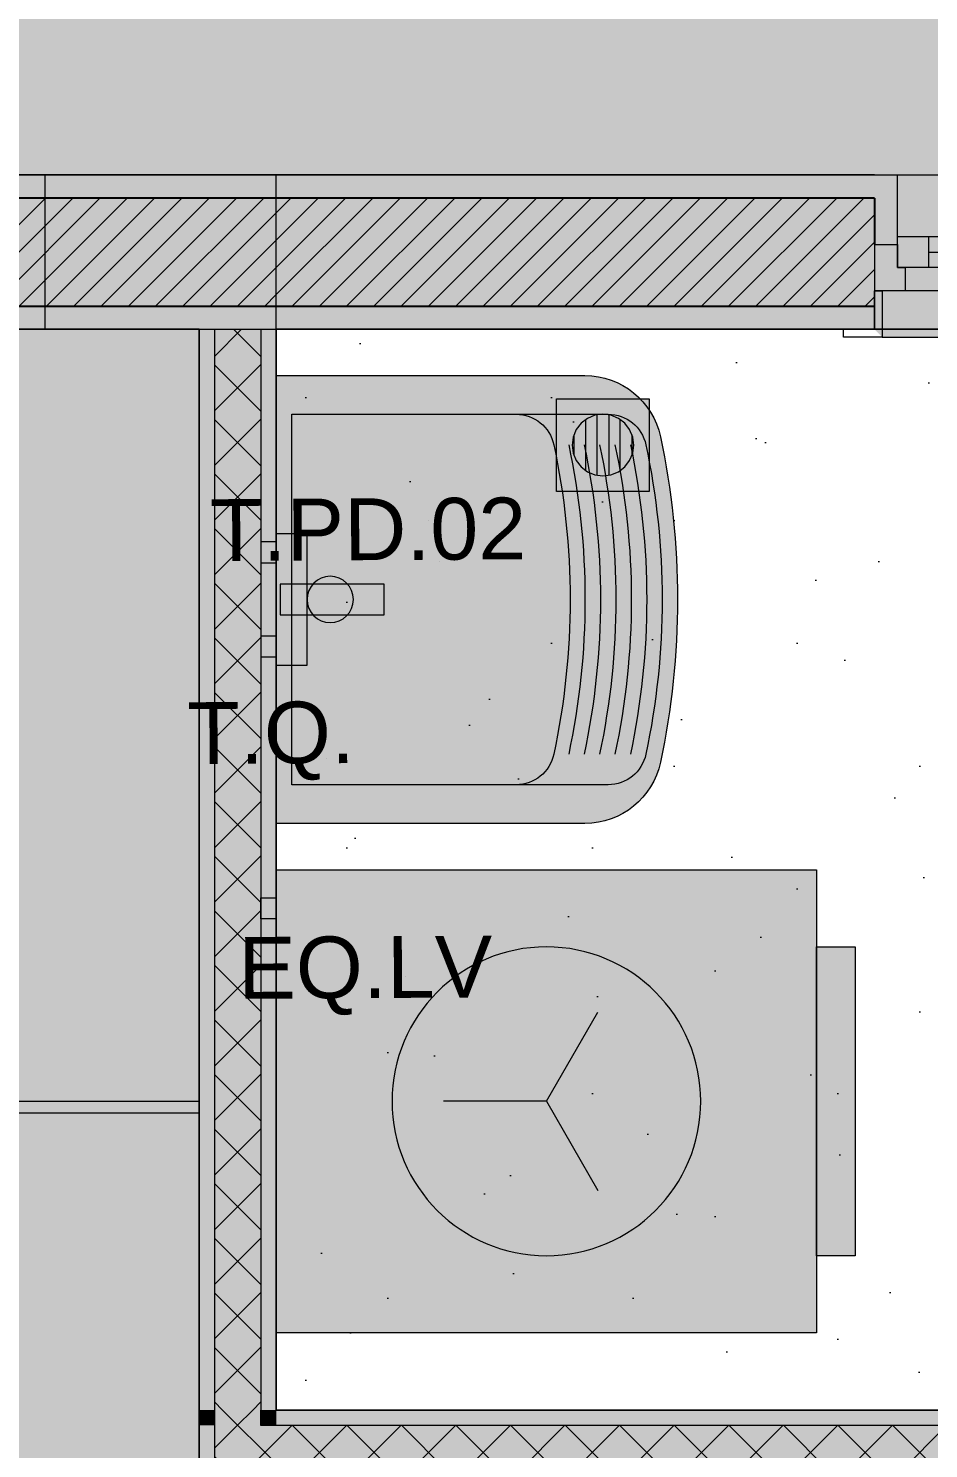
# Model space of a CAD drawing. Header units: metres. Extents: x -77 to 21.6, y -70.6 to -27.7.
# Drawn here: x -59.385 to -58.219, y -48.75 to -46.91 of the extents above; entities that cross this region are included whole.
import ezdxf

# ---------------------------------------------------------------- set-up
doc = ezdxf.new("R2010")
doc.units = ezdxf.units.M
doc.header["$MEASUREMENT"] = 0
doc.linetypes.add('Dashed', pattern=[0.07, 0.045, -0.025])
for name, color, linetype in [('Concreto moldado in loco_Pilares.IFC Model', 7, 'Continuous'), ('EQUIPAMENTOS.ARQ', 7, 'Continuous'), ('Janelas Archicad', 7, 'Continuous'), ('LOUCAS-METAIS.ARQ', 7, 'Continuous'), ('NOTAS BANCADAS', 7, 'Continuous'), ('PAREDE CONSTRUIR', 7, 'Continuous')]:
    doc.layers.add(name, color=color, linetype=linetype)
for name, color, linetype, lineweight in [('Concreto moldado in loco_Pilares.IFC Model_Caneta_No__241', 7, 'Continuous', 13), ('Concreto moldado in loco_Pilares.IFC Model_Caneta_No__4', 7, 'Continuous', 20), ('Janelas Archicad_Caneta_No__10', 7, 'Continuous', 5), ('Janelas Archicad_Caneta_No__241', 7, 'Continuous', 13), ('LAJES.EST_Caneta_No__96', 252, 'Continuous', 0), ('MOBILIÁRIO_Caneta_No__96', 252, 'Continuous', 0), ('NOTAS BANCADAS_Caneta_No__99', 7, 'Continuous', 20), ('PAREDE CONSTRUIR_Caneta_No__241', 7, 'Continuous', 13), ('PAREDE CONSTRUIR_Caneta_No__3', 7, 'Continuous', 25), ('PAREDE CONSTRUIR_Caneta_No__83', 84, 'Continuous', 0), ('RALO_Caneta_No__96', 252, 'Continuous', 0)]:
    doc.layers.add(name, color=color, linetype=linetype, lineweight=lineweight)
for name, color, linetype, lineweight, true_color in [('EQUIPAMENTOS.ARQ_Caneta_No__13', 7, 'Continuous', 0, 0xaaaaaa), ('EQUIPAMENTOS.ARQ_Caneta_No__19', 7, 'Continuous', 0, 0xe9e9e9), ('Janelas Archicad_Caneta_No__9', 7, 'Continuous', 5, 0x020202), ('LAJES.EST_Caneta_No__18', 7, 'Continuous', 0, 0xdfdfdf), ('LAJES.EST_Caneta_No__254', 7, 'Continuous', 0, 0xd1c9ad), ('LOUCAS-METAIS.ARQ_Caneta_No__13', 7, 'Continuous', 0, 0xaaaaaa), ('LOUCAS-METAIS.ARQ_Caneta_No__18', 7, 'Continuous', 0, 0xdfdfdf), ('MOBILIÁRIO_Caneta_No__19', 7, 'Continuous', 0, 0xe9e9e9), ('RALO_Caneta_No__19', 7, 'Continuous', 0, 0xe9e9e9), ('ZONA_Caneta_No__56', 7, 'Continuous', 0, 0xffe495)]:
    doc.layers.add(name, color=color, linetype=linetype, lineweight=lineweight, true_color=true_color)
doc.styles.add('GENERATED_STYLE_1', font='arial.ttf')
pattern_1 = [(45, (0, 0.5), (-0.159099, 0.159099), [0, -0.15, 0, -0.225]), (110, (0.5, 0.5), (0.21143084, 0.07695453), [0, -0.11, 0, -0.19])]
pattern_2 = [(45, (0, 0), (-0.03535534, 0.03535534), []), (135, (0, 0), (0.03535534, 0.03535534), [])]
pattern_3 = [(45, (0, 0), (-0.0176776695, 0.0176776695), [])]

# ---------------------------------------------------------------- blocks, each defined once
blk = doc.blocks.new('Horizontal Multi-Sash Window 26_2')
at = {"layer": 'Janelas Archicad', "linetype": 'Continuous', "lineweight": 0, "true_color": 0xffffff}
for points in [[(-0.4, 0), (-0.4, -0.06), (-0.36, -0.06), (-0.36, -0.03), (-0.37, -0.03), (-0.37, 0)], [(-0.37, 0.01), (-0.37, -0.03), (-0.33, -0.03), (-0.33, 0.01)], [(0.33, 0.01), (-0.33, 0.01), (-0.33, -0.03), (-0.36, -0.03), (-0.36, -0.06), (0.36, -0.06), (0.36, -0.03), (0.33, -0.03)], [(0.33, -0.03), (0.33, 0.01), (-0.33, 0.01), (-0.33, -0.03)], [(0.37, -0.03), (0.37, 0.01), (0.33, 0.01), (0.33, -0.03)], [(0.4, -0.06), (0.4, 0), (0.37, 0), (0.37, -0.03), (0.36, -0.03), (0.36, -0.06)], [(-0.4, -0.06), (-0.4, -0.11), (-0.39, -0.12), (0.39, -0.12), (0.4, -0.11), (0.4, -0.06)]]:
    blk.add_hatch(color=7, dxfattribs=at).paths.add_polyline_path(points)
at = {"layer": 'Janelas Archicad_Caneta_No__10', "color": 7, "linetype": 'Continuous', "lineweight": 5}
for p, q in [((-0.4, -0.11), (-0.4, -0.06)), ((-0.4, -0.06), (-0.39, -0.06)), ((-0.39, -0.06), (-0.39, -0.11)), ((0.39, -0.11), (0.39, -0.06)), ((0.39, -0.06), (0.4, -0.06)), ((0.4, -0.06), (0.4, -0.11)), ((-0.44, -0.12), (-0.44, -0.11)), ((-0.44, -0.11), (-0.39, -0.11)), ((-0.39, -0.11), (-0.4, -0.11)), ((-0.39, -0.11), (-0.39, -0.12)), ((0.4, -0.11), (0.39, -0.11)), ((0.39, -0.11), (0.44, -0.11)), ((0.39, -0.12), (0.39, -0.11)), ((0.44, -0.11), (0.44, -0.12)), ((-0.39, -0.12), (-0.44, -0.12)), ((0.44, -0.12), (0.39, -0.12))]:
    blk.add_line(p, q, dxfattribs=at)
at = {"layer": 'Janelas Archicad_Caneta_No__241', "color": 7, "linetype": 'Continuous', "lineweight": 13}
for p, q in [((-0.4, 0.09), (-0.37, 0.09)), ((-0.37, 0), (-0.37, 0.09)), ((0.4, 0.09), (0.37, 0.09)), ((0.37, 0), (0.37, 0.09)), ((-0.4, 0), (-0.4, -0.06)), ((0.4, 0), (0.4, -0.06)), ((-0.4, -0.06), (-0.4, -0.08)), ((0.4, -0.06), (0.4, -0.08)), ((-0.4, -0.08), (-0.4, -0.11)), ((0.4, -0.08), (0.4, -0.11)), ((-0.44, -0.11), (-0.4, -0.11)), ((0.4, -0.11), (0.44, -0.11))]:
    blk.add_line(p, q, dxfattribs=at)
at = {"layer": 'Janelas Archicad_Caneta_No__9', "color": 18, "linetype": 'Continuous', "lineweight": 5, "true_color": 0x020202}
for p, q in [((-0.37, 0.09), (0.37, 0.09)), ((-0.4, 0), (-0.37, 0)), ((-0.37, 0.01), (-0.33, 0.01)), ((-0.37, -0.03), (-0.37, 0.01)), ((-0.37, 0), (-0.37, -0.03)), ((-0.33, 0.01), (0.33, 0.01)), ((-0.33, 0.01), (-0.33, -0.03)), ((-0.33, 0.01), (0.33, 0.01)), ((0.33, -0.03), (0.33, 0.01)), ((0.33, 0.01), (0.37, 0.01)), ((0.37, 0.01), (0.37, -0.03)), ((0.37, -0.03), (0.37, 0)), ((0.37, 0), (0.4, 0)), ((-0.33, -0.01), (0.33, -0.01)), ((-0.37, -0.03), (-0.36, -0.03)), ((-0.33, -0.03), (-0.37, -0.03)), ((-0.36, -0.03), (-0.36, -0.06)), ((0.33, -0.03), (-0.33, -0.03)), ((0.37, -0.03), (0.33, -0.03)), ((0.36, -0.06), (0.36, -0.03)), ((0.36, -0.03), (0.37, -0.03)), ((-0.36, -0.06), (-0.4, -0.06)), ((0.36, -0.06), (-0.36, -0.06)), ((0.4, -0.06), (0.36, -0.06)), ((-0.39, -0.12), (0.39, -0.12))]:
    blk.add_line(p, q, dxfattribs=at)
at = {"layer": 'Janelas Archicad_Caneta_No__9', "color": 18, "linetype": 'Dashed', "lineweight": 5, "true_color": 0x020202}
blk.add_line((-0.4, -0.11), (0.4, -0.11), dxfattribs=at)
blk = doc.blocks.new('Washer 26')
at = {"layer": 'EQUIPAMENTOS.ARQ_Caneta_No__19', "linetype": 'Continuous', "lineweight": 0, "true_color": 0xe9e9e9}
for points in [[(-0.2635, 0), (-0.2365, 0), (-0.2365, 0.02), (-0.2635, 0.02)], [(-0.2635, 0), (-0.2365, 0), (-0.2365, 0.02), (-0.2635, 0.02)], [(-0.3, 0), (-0.3, -0.7), (0.3, -0.7), (0.3, 0)], [(-0.2, -0.7), (-0.2, -0.75), (0.2, -0.75), (0.2, -0.7)]]:
    blk.add_hatch(color=254, dxfattribs=at).paths.add_polyline_path(points)
at = {"layer": 'EQUIPAMENTOS.ARQ_Caneta_No__13', "color": 253, "linetype": 'Continuous', "lineweight": 0, "true_color": 0xaaaaaa}
for q in [(0, -0.2167), (-0.1155, -0.4167), (0.1155, -0.4167)]:
    blk.add_line((0, -0.35), q, dxfattribs=at)
at = {"layer": 'EQUIPAMENTOS.ARQ_Caneta_No__13', "color": 253, "linetype": 'Continuous', "lineweight": 0, "true_color": 0xaaaaaa, "flags": 128}
for points in [[(-0.2635, 0), (-0.2365, 0), (-0.2365, 0.02), (-0.2635, 0.02)], [(-0.2635, 0), (-0.2365, 0), (-0.2365, 0.02), (-0.2635, 0.02)], [(-0.3, 0), (-0.3, -0.7), (0.3, -0.7), (0.3, 0)], [(-0.2, -0.7), (-0.2, -0.75), (0.2, -0.75), (0.2, -0.7)]]:
    blk.add_lwpolyline(points, close=True, dxfattribs=at)
at = {"layer": 'EQUIPAMENTOS.ARQ_Caneta_No__13', "color": 253, "linetype": 'Continuous', "lineweight": 0, "true_color": 0xaaaaaa}
blk.add_circle((0, -0.35), 0.2, dxfattribs=at)
blk = doc.blocks.new('Tanque de Lavar Roupa(2)(1)')
at = {"layer": 'LOUCAS-METAIS.ARQ_Caneta_No__18', "linetype": 'Continuous', "lineweight": 0, "true_color": 0xdfdfdf}
blk.add_hatch(color=254, dxfattribs=at).paths.add_polyline_path([(-0.29, 0), (-0.29, -0.4, 0.35403), (-0.2108, -0.4978, 0.052487), (0, -0.52, 0.052487), (0.2108, -0.4978, 0.35403), (0.29, -0.4), (0.29, 0)])
at = {"layer": 'LOUCAS-METAIS.ARQ_Caneta_No__13', "color": 253, "linetype": 'Continuous', "lineweight": 0, "true_color": 0xaaaaaa}
for p, q in [((-0.24, -0.02), (-0.24, -0.43)), ((0.24, -0.02), (-0.24, -0.02)), ((0.24, -0.43), (0.24, -0.02))]:
    blk.add_line(p, q, dxfattribs=at)
at = {"layer": 'LOUCAS-METAIS.ARQ_Caneta_No__13', "color": 253, "linetype": 'Continuous', "lineweight": 0, "true_color": 0xaaaaaa, "flags": 128}
blk.add_lwpolyline([(-0.29, 0), (-0.29, -0.4, 0.35403), (-0.2108, -0.4978, 0.052487), (0, -0.52, 0.052487), (0.2108, -0.4978, 0.35403), (0.29, -0.4), (0.29, 0)], format="xyb", close=True, dxfattribs=at)
at = {"layer": 'LOUCAS-METAIS.ARQ_Caneta_No__13', "color": 253, "linetype": 'Continuous', "lineweight": 0, "true_color": 0xaaaaaa}
blk.add_circle((0, -0.07), 0.03, dxfattribs=at)
for centre, radius, start, end in [((-0.19, -0.3107), 0.05, 180, 257.982), ((0.19, -0.3107), 0.05, 282.018, 0), ((0, 0.5818), 0.9625, 257.982, 270), ((0, 0.5818), 0.9625, 270, 282.018), ((0, 0.5625), 0.9625, 257.982, 270), ((0, 0.5625), 0.9625, 270, 282.018), ((0, 0.5425), 0.9625, 257.982, 270), ((0, 0.5425), 0.9625, 270, 282.018), ((0, 0.5225), 0.9625, 257.982, 270), ((0, 0.5225), 0.9625, 270, 282.018), ((-0.19, -0.43), 0.05, 180, 257.982), ((0, 0.5025), 0.9625, 257.982, 270), ((0, 0.5025), 0.9625, 270, 282.018), ((0.19, -0.43), 0.05, 282.018, 0), ((0, 0.4825), 0.9625, 257.982, 270), ((0, 0.4825), 0.9625, 270, 282.018), ((0, 0.4625), 0.9625, 257.982, 270), ((0, 0.4625), 0.9625, 270, 282.018)]:
    blk.add_arc(centre, radius, start, end, dxfattribs=at)
blk = doc.blocks.new('Wall Mounted Tap 26')
at = {"layer": 'LOUCAS-METAIS.ARQ_Caneta_No__13', "color": 253, "linetype": 'Continuous', "lineweight": 0, "true_color": 0xaaaaaa, "flags": 128}
for points in [[(-0.0745, 0), (-0.0475, 0), (-0.0475, 0.02), (-0.0745, 0.02)], [(0.0475, 0), (0.0745, 0), (0.0745, 0.02), (0.0475, 0.02)], [(-0.085, -0.04), (0.085, -0.04), (0.085, 0), (-0.085, 0)], [(-0.02, -0.14), (0.02, -0.14), (0.02, -0.005), (-0.02, -0.005)]]:
    blk.add_lwpolyline(points, close=True, dxfattribs=at)
blk = doc.blocks.new('Office Desk Rect 26[85]_6', base_point=(-60.564, -48.9006))
at = {"layer": 'MOBILIÁRIO_Caneta_No__19', "linetype": 'Continuous', "lineweight": 0, "true_color": 0xe9e9e9}
blk.add_hatch(color=254, dxfattribs=at).paths.add_polyline_path([(-60.564, -48.9006), (-59.164, -48.9006), (-59.164, -48.3006), (-60.564, -48.3006)])
at = {"layer": 'MOBILIÁRIO_Caneta_No__96', "color": 252, "linetype": 'Continuous', "lineweight": 0}
for p, q in [((-59.164, -48.3156), (-59.564, -48.3156)), ((-59.564, -48.3156), (-59.564, -48.9006))]:
    blk.add_line(p, q, dxfattribs=at)
at = {"layer": 'MOBILIÁRIO_Caneta_No__96', "color": 252, "linetype": 'Continuous', "lineweight": 0, "flags": 128}
blk.add_lwpolyline([(-60.564, -48.9006), (-59.164, -48.9006), (-59.164, -48.3006), (-60.564, -48.3006)], close=True, dxfattribs=at)
blk = doc.blocks.new('Rectangular Floor Drain 26')
at = {"layer": 'RALO_Caneta_No__19', "linetype": 'Continuous', "lineweight": 0, "true_color": 0xe9e9e9}
h = blk.add_hatch(color=254, dxfattribs=at)
h.paths.add_polyline_path([(-0.06, 0.06), (-0.06, -0.06), (0.06, -0.06), (0.06, 0.06)])
h.paths.add_polyline_path([(0.04, 0), (0.0386, -0.0104), (0.0346, -0.02), (0.0283, -0.0283), (0.02, -0.0346), (0.0104, -0.0386), (0, -0.04), (-0.0104, -0.0386), (-0.02, -0.0346), (-0.0283, -0.0283), (-0.0346, -0.02), (-0.0386, -0.0104), (-0.04, 0), (-0.0386, 0.0104), (-0.0346, 0.02), (-0.0283, 0.0283), (-0.02, 0.0346), (-0.0104, 0.0386), (0, 0.04), (0.0104, 0.0386), (0.02, 0.0346), (0.0283, 0.0283), (0.0346, 0.02), (0.0386, 0.0104)], flags=0)
for points in [[(-0.0283, 0.0283), (-0.0327, 0.0225), (0.0327, 0.0225), (0.0283, 0.0283), (0.02, 0.0346), (0.0131, 0.0375), (-0.0131, 0.0375), (-0.02, 0.0346)], [(-0.0131, 0.0375), (0.0131, 0.0375), (0.0104, 0.0386), (0, 0.04), (-0.0104, 0.0386)], [(-0.0386, 0.0104), (-0.039, 0.0075), (0.039, 0.0075), (0.0386, 0.0104), (0.0346, 0.02), (0.0327, 0.0225), (-0.0327, 0.0225), (-0.0346, 0.02)], [(-0.039, 0.0075), (-0.04, 0), (-0.039, -0.0075), (0.039, -0.0075), (0.04, 0), (0.039, 0.0075)], [(-0.039, -0.0075), (-0.0386, -0.0104), (-0.0346, -0.02), (-0.0327, -0.0225), (0.0327, -0.0225), (0.0346, -0.02), (0.0386, -0.0104), (0.039, -0.0075)], [(-0.0327, -0.0225), (-0.0283, -0.0283), (-0.02, -0.0346), (-0.0131, -0.0375), (0.0131, -0.0375), (0.02, -0.0346), (0.0283, -0.0283), (0.0327, -0.0225)], [(0.0131, -0.0375), (-0.0131, -0.0375), (-0.0104, -0.0386), (0, -0.04), (0.0104, -0.0386)]]:
    blk.add_hatch(color=254, dxfattribs=at).paths.add_polyline_path(points)
at = {"layer": 'RALO_Caneta_No__96', "color": 252, "linetype": 'Continuous', "lineweight": 0}
for p, q in [((-0.06, 0.06), (-0.06, -0.06)), ((0.06, 0.06), (-0.06, 0.06)), ((0.06, -0.06), (0.06, 0.06)), ((-0.02, 0.0346), (-0.0104, 0.0386)), ((0.0131, 0.0375), (-0.0131, 0.0375)), ((-0.0104, 0.0386), (0, 0.04)), ((0, 0.04), (0.0104, 0.0386)), ((0.0104, 0.0386), (0.02, 0.0346)), ((-0.0386, 0.0104), (-0.0346, 0.02)), ((-0.0346, 0.02), (-0.0283, 0.0283)), ((-0.0327, 0.0225), (0.0327, 0.0225)), ((-0.0283, 0.0283), (-0.02, 0.0346)), ((0.02, 0.0346), (0.0283, 0.0283)), ((0.0283, 0.0283), (0.0346, 0.02)), ((0.0346, 0.02), (0.0386, 0.0104)), ((-0.04, 0), (-0.0386, 0.0104)), ((-0.0386, -0.0104), (-0.04, 0)), ((0.039, 0.0075), (-0.039, 0.0075)), ((0.0386, 0.0104), (0.04, 0)), ((0.04, 0), (0.0386, -0.0104)), ((-0.039, -0.0075), (0.039, -0.0075)), ((-0.0346, -0.02), (-0.0386, -0.0104)), ((0.0386, -0.0104), (0.0346, -0.02)), ((-0.0283, -0.0283), (-0.0346, -0.02)), ((0.0327, -0.0225), (-0.0327, -0.0225)), ((-0.02, -0.0346), (-0.0283, -0.0283)), ((-0.0104, -0.0386), (-0.02, -0.0346)), ((0.02, -0.0346), (0.0104, -0.0386)), ((0.0283, -0.0283), (0.02, -0.0346)), ((0.0346, -0.02), (0.0283, -0.0283)), ((-0.0131, -0.0375), (0.0131, -0.0375)), ((0, -0.04), (-0.0104, -0.0386)), ((0.0104, -0.0386), (0, -0.04)), ((-0.06, -0.06), (0.06, -0.06))]:
    blk.add_line(p, q, dxfattribs=at)
blk = doc.blocks.new('Label_21_6', base_point=(-59.064, -47.7584))
at = {"layer": 'NOTAS BANCADAS_Caneta_No__99', "color": 7, "lineweight": 20, "insert": (-58.9583, -47.7821), "char_height": 0.08, "attachment_point": 2, "rotation": 0.323, "style": 'GENERATED_STYLE_1'}
blk.add_mtext('\\A1;{\\pqc;\\pt0,99;\\fArial|b0|i0|c0|p0;\\W1.000000;T.Q.\\fArial|b0|i0|c0|p0;\\W1.000000;\\A1{\\H.66x;\\S^  ;}\\fArial|b0|i0|c0|p0;\\W1.000000;\\fArial|b0|i0|c0|p0;\\W1.000000;\\A1{\\H.66x;\\S^  ;}\\fArial|b0|i0|c0|p0;\\W1.000000;\\fArial|b0|i0|c0|p0;\\W1.000000;\\fArial|b0|i0|c0|p0;\\W1.000000;\\fArial|b0|i0|c0|p0;\\W1.000000;\\fArial|b0|i0|c0|p0;\\W1.000000;\\fArial|b0|i0|c0|p0;\\W1.000000;\\fArial|b0|i0|c0|p0;\\W1.000000;\\A1{\\H.66x;\\S^  ;}\\fArial|b0|i0|c0|p0;\\W1.000000;\\fArial|b0|i0|c0|p0;\\W1.000000;\\A1{\\H.66x;\\S^  ;}\\fArial|b0|i0|c0|p0;\\W1.000000;\\fArial|b0|i0|c0|p0;\\W1.000000;\\fArial|b0|i0|c0|p0;\\W1.000000;\\fArial|b0|i0|c0|p0;\\W1.000000;\\fArial|b0|i0|c0|p0;\\W1.000000;\\fArial|b0|i0|c0|p0;\\W1.000000;\\fArial|b0|i0|c0|p0;\\W1.000000;\\A1{\\H.66x;\\S^  ;}\\fArial|b0|i0|c0|p0;\\W1.000000;\\fArial|b0|i0|c0|p0;\\W1.000000;\\A1{\\H.66x;\\S^  ;}\\fArial|b0|i0|c0|p0;\\W1.000000;\\fArial|b0|i0|c0|p0;\\W1.000000;\\fArial|b0|i0|c0|p0;\\W1.000000;\\fArial|b0|i0|c0|p0;\\W1.000000;\\fArial|b0|i0|c0|p0;\\W1.000000;\\fArial|b0|i0|c0|p0;\\W1.000000;\\fArial|b0|i0|c0|p0;\\W1.000000;\\A1{\\H.66x;\\S^  ;}\\fArial|b0|i0|c0|p0;\\W1.000000;\\fArial|b0|i0|c0|p0;\\W1.000000;\\A1{\\H.66x;\\S^  ;}\\fArial|b0|i0|c0|p0;\\W1.000000;\\fArial|b0|i0|c0|p0;\\W1.000000;\\fArial|b0|i0|c0|p0;\\W1.000000;\\fArial|b0|i0|c0|p0;\\W1.000000;\\fArial|b0|i0|c0|p0;\\W1.000000;\\fArial|b0|i0|c0|p0;\\W1.000000;\\fArial|b0|i0|c0|p0;\\W1.000000;\\A1{\\H.66x;\\S^  ;}\\fArial|b0|i0|c0|p0;\\W1.000000;\\fArial|b0|i0|c0|p0;\\W1.000000;\\A1{\\H.66x;\\S^  ;}\\fArial|b0|i0|c0|p0;\\W1.000000;\\fArial|b0|i0|c0|p0;\\W1.000000;\\fArial|b0|i0|c0|p0;\\W1.000000;\\fArial|b0|i0|c0|p0;\\W1.000000;\\fArial|b0|i0|c0|p0;\\W1.000000;\\fArial|b0|i0|c0|p0;\\W1.000000;\\fArial|b0|i0|c0|p0;\\W1.000000;\\A1{\\H.66x;\\S^  ;}\\fArial|b0|i0|c0|p0;\\W1.000000;}', dxfattribs=at)
blk = doc.blocks.new('Label_22_6', base_point=(-59.0329, -47.4954))
at = {"layer": 'NOTAS BANCADAS_Caneta_No__99', "color": 7, "lineweight": 20, "insert": (-58.8326, -47.5186), "char_height": 0.08, "attachment_point": 2, "rotation": 0.323, "style": 'GENERATED_STYLE_1'}
blk.add_mtext('\\A1;{\\pqc;\\pt0,99;\\fArial|b0|i0|c0|p0;\\W1.000000;T.PD.02\\fArial|b0|i0|c0|p0;\\W1.000000;\\A1{\\H.66x;\\S^  ;}\\fArial|b0|i0|c0|p0;\\W1.000000;\\fArial|b0|i0|c0|p0;\\W1.000000;\\A1{\\H.66x;\\S^  ;}\\fArial|b0|i0|c0|p0;\\W1.000000;\\fArial|b0|i0|c0|p0;\\W1.000000;\\fArial|b0|i0|c0|p0;\\W1.000000;\\fArial|b0|i0|c0|p0;\\W1.000000;\\fArial|b0|i0|c0|p0;\\W1.000000;\\fArial|b0|i0|c0|p0;\\W1.000000;\\fArial|b0|i0|c0|p0;\\W1.000000;\\A1{\\H.66x;\\S^  ;}\\fArial|b0|i0|c0|p0;\\W1.000000;\\fArial|b0|i0|c0|p0;\\W1.000000;\\A1{\\H.66x;\\S^  ;}\\fArial|b0|i0|c0|p0;\\W1.000000;\\fArial|b0|i0|c0|p0;\\W1.000000;\\fArial|b0|i0|c0|p0;\\W1.000000;\\fArial|b0|i0|c0|p0;\\W1.000000;\\fArial|b0|i0|c0|p0;\\W1.000000;\\fArial|b0|i0|c0|p0;\\W1.000000;\\fArial|b0|i0|c0|p0;\\W1.000000;\\A1{\\H.66x;\\S^  ;}\\fArial|b0|i0|c0|p0;\\W1.000000;\\fArial|b0|i0|c0|p0;\\W1.000000;\\A1{\\H.66x;\\S^  ;}\\fArial|b0|i0|c0|p0;\\W1.000000;\\fArial|b0|i0|c0|p0;\\W1.000000;\\fArial|b0|i0|c0|p0;\\W1.000000;\\fArial|b0|i0|c0|p0;\\W1.000000;\\fArial|b0|i0|c0|p0;\\W1.000000;\\fArial|b0|i0|c0|p0;\\W1.000000;\\fArial|b0|i0|c0|p0;\\W1.000000;\\A1{\\H.66x;\\S^  ;}\\fArial|b0|i0|c0|p0;\\W1.000000;\\fArial|b0|i0|c0|p0;\\W1.000000;\\A1{\\H.66x;\\S^  ;}\\fArial|b0|i0|c0|p0;\\W1.000000;\\fArial|b0|i0|c0|p0;\\W1.000000;\\fArial|b0|i0|c0|p0;\\W1.000000;\\fArial|b0|i0|c0|p0;\\W1.000000;\\fArial|b0|i0|c0|p0;\\W1.000000;\\fArial|b0|i0|c0|p0;\\W1.000000;\\fArial|b0|i0|c0|p0;\\W1.000000;\\A1{\\H.66x;\\S^  ;}\\fArial|b0|i0|c0|p0;\\W1.000000;\\fArial|b0|i0|c0|p0;\\W1.000000;\\A1{\\H.66x;\\S^  ;}\\fArial|b0|i0|c0|p0;\\W1.000000;\\fArial|b0|i0|c0|p0;\\W1.000000;\\fArial|b0|i0|c0|p0;\\W1.000000;\\fArial|b0|i0|c0|p0;\\W1.000000;\\fArial|b0|i0|c0|p0;\\W1.000000;\\fArial|b0|i0|c0|p0;\\W1.000000;\\fArial|b0|i0|c0|p0;\\W1.000000;\\A1{\\H.66x;\\S^  ;}\\fArial|b0|i0|c0|p0;\\W1.000000;}', dxfattribs=at)
blk = doc.blocks.new('Label_127_6', base_point=(-58.9989, -48.0624))
at = {"layer": 'NOTAS BANCADAS_Caneta_No__99', "color": 7, "lineweight": 20, "insert": (-58.8362, -48.0859), "char_height": 0.08, "attachment_point": 2, "rotation": 0.323, "style": 'GENERATED_STYLE_1'}
blk.add_mtext('\\A1;{\\pqc;\\pt0,99;\\fArial|b0|i0|c0|p0;\\W1.000000;EQ.LV\\fArial|b0|i0|c0|p0;\\W1.000000;\\A1{\\H.66x;\\S^  ;}\\fArial|b0|i0|c0|p0;\\W1.000000;\\fArial|b0|i0|c0|p0;\\W1.000000;\\A1{\\H.66x;\\S^  ;}\\fArial|b0|i0|c0|p0;\\W1.000000;\\fArial|b0|i0|c0|p0;\\W1.000000;\\fArial|b0|i0|c0|p0;\\W1.000000;\\fArial|b0|i0|c0|p0;\\W1.000000;\\fArial|b0|i0|c0|p0;\\W1.000000;\\fArial|b0|i0|c0|p0;\\W1.000000;\\fArial|b0|i0|c0|p0;\\W1.000000;\\A1{\\H.66x;\\S^  ;}\\fArial|b0|i0|c0|p0;\\W1.000000;\\fArial|b0|i0|c0|p0;\\W1.000000;\\A1{\\H.66x;\\S^  ;}\\fArial|b0|i0|c0|p0;\\W1.000000;\\fArial|b0|i0|c0|p0;\\W1.000000;\\fArial|b0|i0|c0|p0;\\W1.000000;\\fArial|b0|i0|c0|p0;\\W1.000000;\\fArial|b0|i0|c0|p0;\\W1.000000;\\fArial|b0|i0|c0|p0;\\W1.000000;\\fArial|b0|i0|c0|p0;\\W1.000000;\\A1{\\H.66x;\\S^  ;}\\fArial|b0|i0|c0|p0;\\W1.000000;\\fArial|b0|i0|c0|p0;\\W1.000000;\\A1{\\H.66x;\\S^  ;}\\fArial|b0|i0|c0|p0;\\W1.000000;\\fArial|b0|i0|c0|p0;\\W1.000000;\\fArial|b0|i0|c0|p0;\\W1.000000;\\fArial|b0|i0|c0|p0;\\W1.000000;\\fArial|b0|i0|c0|p0;\\W1.000000;\\fArial|b0|i0|c0|p0;\\W1.000000;\\fArial|b0|i0|c0|p0;\\W1.000000;\\A1{\\H.66x;\\S^  ;}\\fArial|b0|i0|c0|p0;\\W1.000000;\\fArial|b0|i0|c0|p0;\\W1.000000;\\A1{\\H.66x;\\S^  ;}\\fArial|b0|i0|c0|p0;\\W1.000000;\\fArial|b0|i0|c0|p0;\\W1.000000;\\fArial|b0|i0|c0|p0;\\W1.000000;\\fArial|b0|i0|c0|p0;\\W1.000000;\\fArial|b0|i0|c0|p0;\\W1.000000;\\fArial|b0|i0|c0|p0;\\W1.000000;\\fArial|b0|i0|c0|p0;\\W1.000000;\\A1{\\H.66x;\\S^  ;}\\fArial|b0|i0|c0|p0;\\W1.000000;\\fArial|b0|i0|c0|p0;\\W1.000000;\\A1{\\H.66x;\\S^  ;}\\fArial|b0|i0|c0|p0;\\W1.000000;\\fArial|b0|i0|c0|p0;\\W1.000000;\\fArial|b0|i0|c0|p0;\\W1.000000;\\fArial|b0|i0|c0|p0;\\W1.000000;\\fArial|b0|i0|c0|p0;\\W1.000000;\\fArial|b0|i0|c0|p0;\\W1.000000;\\fArial|b0|i0|c0|p0;\\W1.000000;\\A1{\\H.66x;\\S^  ;}\\fArial|b0|i0|c0|p0;\\W1.000000;}', dxfattribs=at)

msp = doc.modelspace()

# ---------------------------------------------------------------- hatches: boundary and pattern name
at = {"layer": 'Concreto moldado in loco_Pilares.IFC Model', "linetype": 'Continuous', "lineweight": 0, "true_color": 0x000000}
msp.add_hatch(color=18, dxfattribs=at).paths.add_polyline_path([(-59.064, -47.3002), (-59.064, -47.1002), (-59.364, -47.1002), (-59.364, -47.3002)])
at = {"layer": 'LAJES.EST_Caneta_No__18', "linetype": 'Continuous', "lineweight": 0, "true_color": 0xdfdfdf}
h = msp.add_hatch(dxfattribs=at)
h.set_pattern_fill('Piso_Externo__0006', color=254, style=0, pattern_type=2)
h.set_pattern_definition([(45, (0, 0.6), (-0.1909188, 0.1909188), [0, -0.18, 0, -0.27]), (110, (0.6, 0.6), (0.253717, 0.09234544), [0, -0.132, 0, -0.228])])
h.paths.add_polyline_path([(-76.514, -65.1016), (-73.814, -65.1016, -0.414214), (-75.814, -67.1016), (-66.814, -67.1016, -0.414214), (-68.814, -65.1016), (-68.814, -62.301), (-68.814, -45.4002, -0.414214), (-66.514, -43.1002), (-65.914, -43.1002), (-65.914, -42.3002), (-66.514, -42.3002), (-66.514, -38.2041), (-65.114, -38.2041), (-65.114, -36.7038), (-66.514, -36.7038), (-66.514, -32.5997), (-65.114, -32.5997), (-56.714, -32.5997), (-53.814, -32.5997), (-44.014, -32.5997), (-44.014, -42.3002), (-53.814, -42.3002), (-53.814, -47.1002), (-44.014, -47.1002), (-44.014, -50.8516), (-45.6136, -50.8516), (-45.6136, -52.3506), (-44.014, -52.3506), (-44.014, -60.3006), (-48.9163, -60.3006), (-48.9163, -61.1006), (-44.3609, -61.1006), (-44.3609, -67.1016), (-44.014, -67.1016), (-41.514, -67.1016), (-41.514, -28.1016), (-41.714, -28.1016), (-41.714, -60.3006), (-43.014, -60.3006), (-43.014, -30.0016), (-66.514, -30.0016), (-66.514, -28.1016), (-76.514, -28.1016)])
h.paths.add_polyline_path([(-73.814, -45.1016), (-76.314, -45.1016), (-76.314, -43.0892), (-75.7984, -43.0908, -0.414214), (-73.8139, -45.0876)], flags=0)
h.paths.add_polyline_path([(-73.814, -45.5846, -0.009328), (-73.814, -45.6604)], flags=0)
h.paths.add_polyline_path([(-52.814, -46.3002), (-52.814, -43.1002), (-44.014, -43.1002), (-44.014, -46.3002)], flags=0)
h.paths.add_polyline_path([(-67.714, -34.1), (-76.314, -34.1), (-76.314, -32.5997), (-67.714, -32.5997)], flags=0)
at = {"layer": 'LAJES.EST_Caneta_No__254', "linetype": 'Continuous', "lineweight": 0, "true_color": 0xd1c9ad}
h = msp.add_hatch(dxfattribs=at)
h.set_pattern_fill('Haie_OD_0006', color=9, style=0, pattern_type=2)
h.set_pattern_definition(pattern_1)
h.paths.add_polyline_path([(-65.114, -47.1002), (-66.514, -47.1002), (-66.514, -60.3006), (-56.514, -60.3006), (-44.014, -60.3006), (-44.014, -56.6006), (-50.5957, -56.6006), (-50.5957, -54.2479), (-52.6157, -54.2479), (-52.6157, -52.5506), (-50.5957, -52.5506), (-45.6136, -52.5506), (-45.6136, -50.8516), (-44.014, -50.8516), (-44.014, -47.1002), (-53.814, -47.1002), (-53.814, -42.3002), (-44.014, -42.3002), (-44.014, -37.1002), (-51.174, -37.1002), (-51.174, -32.5997), (-53.814, -32.5997), (-56.714, -32.5997), (-58.7637, -32.5997), (-58.7637, -34.9038), (-63.464, -34.9038), (-63.464, -36.5038), (-65.114, -36.5038), (-65.114, -38.4037), (-63.464, -38.4037), (-63.464, -42.1002), (-65.114, -42.1002), (-65.114, -42.3002)])
h.paths.add_polyline_path([(-60.5596, -42.1002), (-60.5596, -38.4037), (-58.8637, -38.4037), (-58.8637, -42.1002)], flags=0)
h.paths.add_polyline_path([(-59.064, -48.7001), (-59.064, -47.3002), (-56.714, -47.3002), (-56.714, -48.7001)], flags=0)
at = {"layer": 'LAJES.EST_Caneta_No__96', "linetype": 'Continuous', "lineweight": 0}
h = msp.add_hatch(dxfattribs=at)
h.set_pattern_fill('Haie_OD_0006', color=252, style=0, pattern_type=2)
h.set_pattern_definition(pattern_1)
h.paths.add_polyline_path([(-59.064, -48.7001), (-56.714, -48.7001), (-56.714, -47.3002), (-59.064, -47.3002)])
at = {"layer": 'PAREDE CONSTRUIR', "linetype": 'Continuous', "lineweight": 0, "true_color": 0xffffff}
for points in [[(-59.689, -47.1002), (-59.689, -47.1302), (-59.064, -47.1302), (-59.064, -47.1002)], [(-59.064, -47.1302), (-58.289, -47.1302), (-58.289, -47.1002), (-59.064, -47.1002)], [(-58.289, -47.1002), (-58.289, -47.1302), (-58.289, -47.1902), (-58.259, -47.1902), (-58.259, -47.1002)], [(-57.519, -47.1002), (-58.259, -47.1002), (-58.259, -47.1902), (-57.519, -47.1902)], [(-59.689, -47.2702), (-59.689, -47.3002), (-59.064, -47.3002), (-59.064, -47.2702)], [(-59.064, -47.3002), (-58.289, -47.3002), (-58.289, -47.2702), (-59.064, -47.2702)], [(-59.164, -47.3002), (-59.164, -48.7001), (-59.144, -48.7001), (-59.144, -47.3002)], [(-59.084, -47.3002), (-59.084, -48.7001), (-59.064, -48.7001), (-59.064, -47.3002)], [(-59.144, -48.7201), (-59.164, -48.7001), (-59.164, -48.7201)], [(-59.144, -48.7001), (-59.164, -48.7001), (-59.144, -48.7201)], [(-59.084, -48.7201), (-59.064, -48.7201), (-59.064, -48.7001), (-59.084, -48.7001)], [(-59.064, -48.7201), (-56.714, -48.7201), (-56.714, -48.7001), (-59.064, -48.7001)], [(-59.164, -48.7201), (-59.164, -52.3506), (-59.144, -52.3506), (-59.144, -48.7201)]]:
    msp.add_hatch(color=7, dxfattribs=at).paths.add_polyline_path(points)
at = {"layer": 'PAREDE CONSTRUIR', "linetype": 'Continuous', "lineweight": 0, "true_color": 0x000000}
h = msp.add_hatch(dxfattribs=at)
h.set_pattern_fill('common_brick_0006', color=18, style=0, pattern_type=2)
h.set_pattern_definition(pattern_3)
h.paths.add_polyline_path([(-59.689, -47.1902), (-59.689, -47.2502), (-59.689, -47.2702), (-59.064, -47.2702), (-59.064, -47.1302), (-59.689, -47.1302)])
h = msp.add_hatch(dxfattribs=at)
h.set_pattern_fill('common_brick_0006', color=18, style=0, pattern_type=2)
h.set_pattern_definition(pattern_3)
h.paths.add_polyline_path([(-59.064, -47.1302), (-59.064, -47.2702), (-58.289, -47.2702), (-58.289, -47.2502), (-58.289, -47.1902), (-58.289, -47.1302)])
at = {"layer": 'PAREDE CONSTRUIR_Caneta_No__83', "linetype": 'Continuous', "lineweight": 0}
h = msp.add_hatch(dxfattribs=at)
h.set_pattern_fill('Placomur_0006', color=84, style=0, pattern_type=2)
h.set_pattern_definition(pattern_2)
h.paths.add_polyline_path([(-59.144, -47.3002), (-59.144, -48.7001), (-59.084, -48.7001), (-59.084, -47.3002)])
h = msp.add_hatch(dxfattribs=at)
h.set_pattern_fill('Placomur_0006', color=84, style=0, pattern_type=2)
h.set_pattern_definition(pattern_2)
h.paths.add_polyline_path([(-59.144, -48.7201), (-59.084, -48.7201), (-59.084, -48.7001), (-59.144, -48.7001)])
h = msp.add_hatch(dxfattribs=at)
h.set_pattern_fill('Placomur_0006', color=84, style=0, pattern_type=2)
h.set_pattern_definition(pattern_2)
h.paths.add_polyline_path([(-59.144, -48.7801), (-59.084, -48.7801), (-59.144, -48.7201)])
h = msp.add_hatch(dxfattribs=at)
h.set_pattern_fill('Placomur_0006', color=84, style=0, pattern_type=2)
h.set_pattern_definition(pattern_2)
h.paths.add_polyline_path([(-59.084, -48.7201), (-59.144, -48.7201), (-59.084, -48.7801)])
h = msp.add_hatch(dxfattribs=at)
h.set_pattern_fill('Placomur_0006', color=84, style=0, pattern_type=2)
h.set_pattern_definition(pattern_2)
h.paths.add_polyline_path([(-59.084, -48.7801), (-56.714, -48.7801), (-56.714, -48.7201), (-59.084, -48.7201)])

# ---------------------------------------------------------------- linework, layer by layer
at = {"layer": 'Concreto moldado in loco_Pilares.IFC Model_Caneta_No__241', "color": 7, "linetype": 'Continuous', "lineweight": 13, "flags": 128}
msp.add_lwpolyline([(-59.064, -47.3002), (-59.064, -47.1002), (-59.364, -47.1002), (-59.364, -47.3002)], close=True, dxfattribs=at)
at = {"layer": 'Concreto moldado in loco_Pilares.IFC Model_Caneta_No__4', "color": 7, "linetype": 'Continuous', "lineweight": 20, "flags": 128}
msp.add_lwpolyline([(-59.064, -47.3002), (-59.064, -47.1002), (-59.364, -47.1002), (-59.364, -47.3002)], close=True, dxfattribs=at)
at = {"layer": 'PAREDE CONSTRUIR_Caneta_No__241', "color": 7, "linetype": 'Continuous', "lineweight": 13}
for p, q in [((-58.289, -47.1002), (-58.259, -47.1002)), ((-58.259, -47.1902), (-58.259, -47.1002)), ((-58.289, -47.1902), (-58.289, -47.2502)), ((-58.289, -47.1902), (-58.259, -47.1902)), ((-58.289, -47.2502), (-58.289, -47.2702)), ((-58.289, -47.2702), (-58.289, -47.3002)), ((-59.144, -47.3002), (-59.144, -48.7001)), ((-59.084, -47.3002), (-59.084, -48.7001)), ((-58.329, -47.3002), (-58.289, -47.3002)), ((-59.144, -48.7001), (-59.144, -48.7201)), ((-59.144, -48.7001), (-59.144, -48.7201)), ((-59.084, -48.7201), (-59.084, -48.7001)), ((-59.084, -48.7201), (-59.084, -48.7001)), ((-59.144, -48.7201), (-59.144, -48.7801)), ((-56.714, -48.7201), (-59.084, -48.7201))]:
    msp.add_line(p, q, dxfattribs=at)
at = {"layer": 'PAREDE CONSTRUIR_Caneta_No__241', "color": 7, "linetype": 'Continuous', "lineweight": 13, "flags": 128}
for points in [[(-59.064, -47.1002), (-59.689, -47.1002)], [(-58.289, -47.1002), (-59.064, -47.1002)], [(-59.689, -47.3002), (-59.064, -47.3002)], [(-59.164, -47.3002), (-59.144, -47.3002)], [(-59.164, -47.3002), (-59.164, -48.7001)], [(-59.144, -47.3002), (-59.084, -47.3002)], [(-59.084, -47.3002), (-59.064, -47.3002)], [(-59.064, -47.3002), (-58.289, -47.3002)], [(-59.064, -48.7001), (-59.064, -47.3002)], [(-59.164, -48.7001), (-59.164, -52.3506)], [(-56.714, -48.7001), (-59.064, -48.7001)]]:
    msp.add_lwpolyline(points, dxfattribs=at)
at = {"layer": 'PAREDE CONSTRUIR_Caneta_No__3', "color": 7, "linetype": 'Continuous', "lineweight": 25}
for p, q in [((-59.064, -47.1302), (-59.689, -47.1302)), ((-58.289, -47.1302), (-59.064, -47.1302)), ((-58.289, -47.1302), (-58.289, -47.1902)), ((-59.689, -47.2702), (-59.064, -47.2702)), ((-59.064, -47.2702), (-58.289, -47.2702))]:
    msp.add_line(p, q, dxfattribs=at)
at = {"layer": 'ZONA_Caneta_No__56', "color": 41, "linetype": 'Continuous', "lineweight": 0, "true_color": 0xffe495, "flags": 128}
for points in [[(-56.514, -42.3002), (-64.914, -42.3002), (-64.914, -47.1002), (-56.514, -47.1002)], [(-59.164, -47.3002), (-62.714, -47.3002), (-62.714, -52.3506), (-59.164, -52.3506)], [(-56.714, -47.3002), (-59.064, -47.3002), (-59.064, -48.7001), (-56.714, -48.7001)]]:
    msp.add_lwpolyline(points, close=True, dxfattribs=at)

# ---------------------------------------------------------------- block references
at = {"layer": 'EQUIPAMENTOS.ARQ', "color": 251, "linetype": 'Continuous', "lineweight": 5, "true_color": 0x6b6b6b, "xscale": -1, "rotation": 90}
msp.add_blockref('Washer 26', (-59.064, -48.3002), dxfattribs=at)
at = {"layer": 'Janelas Archicad', "color": 18, "linetype": 'Continuous', "lineweight": 5, "true_color": 0x020202}
msp.add_blockref('Horizontal Multi-Sash Window 26_2', (-57.889, -47.1902), dxfattribs=at)
at = {"layer": 'LOUCAS-METAIS.ARQ', "color": 253, "linetype": 'Continuous', "lineweight": 0, "true_color": 0xaaaaaa, "rotation": 90}
msp.add_blockref('Wall Mounted Tap 26', (-59.064, -47.6502), dxfattribs=at)
at = {"layer": 'LOUCAS-METAIS.ARQ_Caneta_No__13', "color": 253, "linetype": 'Continuous', "lineweight": 0, "true_color": 0xaaaaaa, "xscale": -1, "rotation": 90}
msp.add_blockref('Tanque de Lavar Roupa(2)(1)', (-59.064, -47.6502), dxfattribs=at)
at = {"layer": 'MOBILIÁRIO_Caneta_No__96', "color": 252, "linetype": 'Continuous', "lineweight": 0}
msp.add_blockref('Office Desk Rect 26[85]_6', (-60.564, -48.9006), dxfattribs=at)
at = {"layer": 'NOTAS BANCADAS', "color": 251, "linetype": 'Continuous', "lineweight": 5, "true_color": 0x6b6b6b}
for name, p in [('Label_22_6', (-59.0329, -47.4954)), ('Label_21_6', (-59.064, -47.7584)), ('Label_127_6', (-58.9989, -48.0624))]:
    msp.add_blockref(name, p, dxfattribs=at)
at = {"layer": 'RALO_Caneta_No__96', "color": 252, "linetype": 'Continuous', "lineweight": 0, "xscale": -1, "rotation": 89.99980944911267}
msp.add_blockref('Rectangular Floor Drain 26', (-58.6407, -47.4502), dxfattribs=at)

doc.saveas('drawing.dxf')
